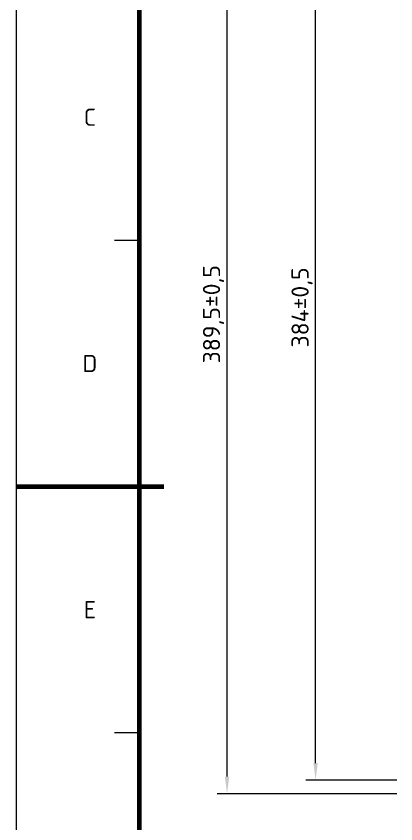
# Model space of a CAD drawing. Header units: millimetres. Extents: x 0 to 1554, y 0 to 420.
# Drawn here: x 0 to 77.2, y 141.5 to 305.5 of the extents above; entities that cross this region are included whole.
import ezdxf
from ezdxf.enums import TextEntityAlignment as Align

# ---------------------------------------------------------------- set-up
doc = ezdxf.new("R2010")
doc.units = ezdxf.units.MM
for name, color, linetype, lineweight in [('04-COTA', 3, 'CONTINUOUS', 18), ('06-TEXTO', 7, 'CONTINUOUS', 25), ('07-RECUADRO', 7, 'CONTINUOUS', 70), ('08-FINA', 5, 'CONTINUOUS', 18)]:
    doc.layers.add(name, color=color, linetype=linetype, lineweight=lineweight)
doc.styles.add('ISO3098', font='isocpeur.ttf')
doc.dimstyles.new('FLAMA-IRAM', dxfattribs={"dimtxt": 3.5, "dimasz": 3.5, "dimexe": 2, "dimexo": 1.5, "dimgap": 1, "dimtad": 1, "dimdec": 1, "dimtxsty": 'ISO3098', "dimblk": 'IRAM_FLECHA', "dimblk1": 'IRAM_FLECHA', "dimblk2": 'IRAM_FLECHA', "dimcen": 2.5, "dimclrd": 256, "dimclre": 256, "dimclrt": 256, "dimazin": 3, "dimtfac": 1, "dimtmove": 0, "dimatfit": 3, "dimlwd": 18, "dimlwe": 18})

# ---------------------------------------------------------------- blocks, each defined once
blk = doc.blocks.new('IRAM_FLECHA')
blk.add_solid([(0, 0), (-1, 0.125), (-1, -0.125)])

msp = doc.modelspace()

# ---------------------------------------------------------------- linework, layer by layer
at = {"layer": '07-RECUADRO'}
msp.add_line((0, 210), (30, 210), dxfattribs=at)
msp.add_lwpolyline([(25, 10), (584, 10), (584, 410), (25, 410)], close=True, dxfattribs=at)
at = {"layer": '08-FINA'}
for p, q in [((25, 260), (20, 260)), ((25, 160), (20, 160))]:
    msp.add_line(p, q, dxfattribs=at)
msp.add_lwpolyline([(0, 0), (594, 0), (594, 420), (0, 420)], close=True, dxfattribs=at)

# ---------------------------------------------------------------- texts
at = {"layer": '06-TEXTO', "style": 'ISO3098'}
for s, p in [('C', (15, 285)), ('D', (15, 235)), ('E', (15, 185))]:
    msp.add_text(s, height=3.5, dxfattribs=at).set_placement(p, align=Align.MIDDLE_CENTER)

# ---------------------------------------------------------------- dimensions: what is measured, and where the dimension line sits
at = {"layer": '04-COTA'}
for base, p1 in [((42.875, 147.625), (78.875, 147.625)), ((60.875, 150.375), (78.875, 150.375))]:
    msp.add_linear_dim(base=base, p1=p1, p2=(107.875, 342.375), angle=90, text='<>±0,5', dimstyle='FLAMA-IRAM', override={"dimlfac": 2}, dxfattribs=at).render()

doc.saveas('drawing.dxf')
